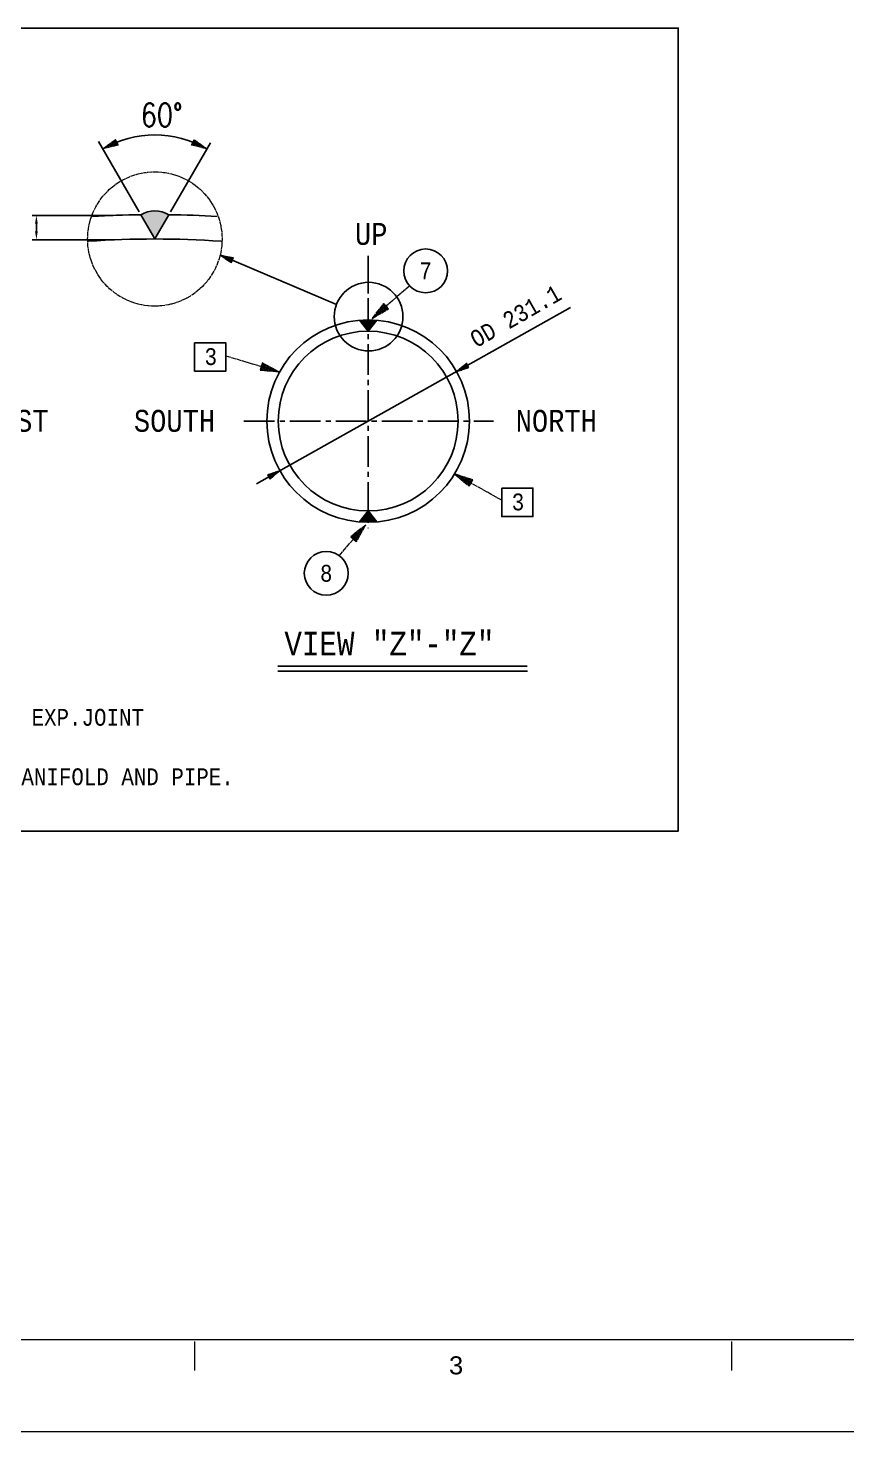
# Model space of a CAD drawing. Header units: inches. Extents: x 2106 to 2947, y -14 to 580.
# Drawn here: x 2595.8 to 2756.2, y -13.8 to 261.3 of the extents above; entities that cross this region are included whole.
import ezdxf
from ezdxf.enums import TextEntityAlignment as Align

# ---------------------------------------------------------------- set-up
doc = ezdxf.new("R2010")
doc.units = ezdxf.units.IN
doc.header["$MEASUREMENT"] = 0
for name, pattern in [('CENTER2', [1.125, 0.75, -0.125, 0.125, -0.125]), ('PHANTOM', [2.5, 1.25, -0.25, 0.25, -0.25, 0.25, -0.25]), ('Solid', [1, 1, 0])]:
    doc.linetypes.add(name, pattern=pattern)
for name, color, linetype in [('1', 7, 'Continuous'), ('2', 2, 'Continuous'), ('3', 7, 'Continuous'), ('6', 6, 'PHANTOM'), ('BG 0 -1', 7, 'Continuous'), ('DIM-LINES', 7, 'Continuous'), ('ISO-TEXT', 7, 'Continuous')]:
    doc.layers.add(name, color=color, linetype=linetype)
for name, color, linetype, lineweight in [('cloudMark', 1, 'Solid', 13), ('message', 2, 'Solid', 13), ('weldDimension', 2, 'Solid', 13), ('weldLabel', 2, 'Solid', 13)]:
    doc.layers.add(name, color=color, linetype=linetype, lineweight=lineweight)
doc.styles.add('Arial', font='arial.ttf')
doc.styles.add('fixedText', font='MONOTXT8.shx', dxfattribs={"width": 0.85})
doc.styles.add('MONOTXT', font='MONOTXT.shx', dxfattribs={"width": 0.8})
doc.styles.add('ROMAN S', font='romans.shx', dxfattribs={"width": 0.8, "bigfont": 'whgtxt.shx'})

msp = doc.modelspace()

# ---------------------------------------------------------------- hatches: boundary and pattern name
at = {"layer": '2'}
h = msp.add_hatch(color=1, dxfattribs=at)
h.dxf.hatch_style = 1
h.paths.add_polyline_path([(2617.91, 224.69), (2620.65, 219.93), (2623.4, 224.69, 0.267949)])
h = msp.add_hatch(color=1, dxfattribs=at)
h.dxf.hatch_style = 1
h.paths.add_polyline_path([(2662.42, 204.09, 0.021205), (2660.74, 204.02), (2662.42, 201.86)])
h = msp.add_hatch(color=1, dxfattribs=at)
h.dxf.hatch_style = 1
h.paths.add_polyline_path([(2664.1, 204.02, 0.021205), (2662.42, 204.09), (2662.42, 201.86)])
h = msp.add_hatch(color=1, dxfattribs=at)
h.dxf.hatch_style = 1
h.paths.add_polyline_path([(2662.42, 166.64), (2660.74, 164.49, 0.021205), (2662.42, 164.42)])
h = msp.add_hatch(color=1, dxfattribs=at)
h.dxf.hatch_style = 1
h.paths.add_polyline_path([(2662.42, 166.64), (2662.42, 164.42, 0.021205), (2664.1, 164.49)])

# ---------------------------------------------------------------- linework, layer by layer
at = {"layer": '1', "color": 1, "linetype": 'CENTER2', "ltscale": 8}
msp.add_line((2662.42, 208.31), (2662.42, 163.25), dxfattribs=at)
at = {"layer": '2', "color": 2}
for p, q in [((2662.42, 209.23), (2662.42, 216.65)), ((2644.73, 136.19), (2693.54, 136.19)), ((2644.73, 135.26), (2693.63, 135.26))]:
    msp.add_line(p, q, dxfattribs=at)
at = {"layer": '2', "color": 4}
msp.add_line((2702.02, 206.53), (2640.55, 171.95), dxfattribs=at)
at = {"layer": '2', "color": 1}
for p, q in [((2662.42, 201.86), (2660.74, 204.02)), ((2662.42, 201.86), (2664.1, 204.02)), ((2662.42, 166.64), (2660.74, 164.49)), ((2662.42, 166.64), (2664.1, 164.49))]:
    msp.add_line(p, q, dxfattribs=at)
at = {"layer": '2', "color": 1, "linetype": 'CENTER2', "ltscale": 8}
msp.add_line((2638.1, 184.25), (2686.99, 184.25), dxfattribs=at)
at = {"layer": '2', "color": 2}
msp.add_lwpolyline([(2375.83, 261.26), (2723.13, 261.26), (2723.13, 103.92), (2375.83, 103.92)], close=True, dxfattribs=at)
at = {"layer": '2', "color": 4}
for points in [[(2628.42, 199.61), (2634.52, 199.61), (2634.52, 194.01), (2628.42, 194.01)], [(2688.58, 171.13), (2694.68, 171.13), (2694.68, 165.53), (2688.58, 165.53)]]:
    msp.add_lwpolyline(points, close=True, dxfattribs=at)
for centre in [(2673.67, 213.68), (2654.21, 154.42)]:
    msp.add_circle(centre, 4.29, dxfattribs=at)
at = {"layer": '2', "color": 6}
msp.add_circle((2662.51, 204.71), 6.73, dxfattribs=at)
at = {"layer": '2', "color": 2}
for radius in [19.84, 17.61]:
    msp.add_circle((2662.42, 184.25), radius, dxfattribs=at)
at = {"layer": '2', "color": 4}
msp.add_arc((2620.65, 219.93), 20.39, 60, 120, dxfattribs=at)
at = {"layer": '3', "color": 2}
for p, q in [((2617.58, 225.26), (2609.63, 239.02)), ((2623.73, 225.26), (2631.52, 238.75))]:
    msp.add_line(p, q, dxfattribs=at)
at = {"layer": '3', "color": 4}
for p, q in [((2612.51, 224.56), (2596.6, 224.56)), ((2597.46, 222.92), (2597.46, 221.43)), ((2612.75, 219.79), (2596.6, 219.79))]:
    msp.add_line(p, q, dxfattribs=at)
for points in [[(2597.18, 222.92), (2597.73, 222.92), (2597.46, 224.56)], [(2597.18, 221.43), (2597.73, 221.43), (2597.46, 219.79)]]:
    msp.add_solid(points, dxfattribs=at)
at = {"layer": '6', "color": 0, "linetype": 'ByBlock', "ltscale": 0.075}
for q in [(2617.91, 224.69), (2623.4, 224.69)]:
    msp.add_line((2620.65, 219.93), q, dxfattribs=at)
at = {"layer": '6', "color": 2, "linetype": 'ByBlock', "ltscale": 0.075}
for radius, start, end in [(191.94, 90.8206, 93.6505), (191.94, 86.3495, 89.1794), (187.16, 86.0237, 93.9763)]:
    msp.add_arc((2620.65, 32.77), radius, start, end, dxfattribs=at)
at = {"layer": '6', "color": 0, "linetype": 'ByBlock', "ltscale": 0.075}
msp.add_arc((2620.65, 219.93), 5.5, 60, 120, dxfattribs=at)
at = {"layer": 'BG 0 -1', "color": 7, "linetype": 'Continuous', "lineweight": 9}
for p, q in [((2131.35, 4.28), (2922.17, 4.28)), ((2628.44, 3.86), (2628.44, -1.8)), ((2733.56, 3.86), (2733.56, -1.8)), ((2947.24, -13.83), (2106.24, -13.83))]:
    msp.add_line(p, q, dxfattribs=at)
at = {"layer": 'cloudMark', "color": 6}
msp.add_circle((2620.65, 219.93), 13.16, dxfattribs=at)
at = {"layer": 'DIM-LINES', "color": 4}
msp.add_line((2656.23, 207.12), (2633.53, 216.73), dxfattribs=at)
at = {"layer": 'message', "color": 4, "flags": 128}
for points in [[(2610.46, 237.58), (2612.94, 239.43), (2613.46, 238.33), (2610.46, 237.58), (2611.01, 237.84), (2613, 239.32), (2613.41, 238.44), (2611.01, 237.84), (2611.56, 238.1), (2613.05, 239.21), (2613.36, 238.55), (2611.56, 238.1), (2612.11, 238.36), (2613.1, 239.1), (2613.31, 238.66), (2612.11, 238.36), (2612.66, 238.62), (2613.15, 238.99), (2613.26, 238.77), (2612.66, 238.62)], [(2630.85, 237.58), (2627.84, 238.33), (2628.36, 239.43), (2630.85, 237.58), (2630.3, 237.84), (2627.9, 238.44), (2628.31, 239.32), (2630.3, 237.84), (2629.75, 238.1), (2627.95, 238.55), (2628.26, 239.21), (2629.75, 238.1), (2629.2, 238.36), (2628, 238.66), (2628.21, 239.1), (2629.2, 238.36), (2628.65, 238.62), (2628.05, 238.77), (2628.16, 238.99), (2628.65, 238.62)]]:
    msp.add_lwpolyline(points, dxfattribs=at)
at = {"layer": 'weldDimension', "color": 4, "flags": 128}
for points in [[(2633.53, 216.73), (2635.63, 215.3), (2636.02, 216.22), (2633.53, 216.73), (2633.99, 216.54), (2635.67, 215.39), (2635.98, 216.13), (2633.99, 216.54), (2634.45, 216.34), (2635.71, 215.48), (2635.94, 216.04), (2634.45, 216.34), (2634.91, 216.15), (2635.75, 215.58), (2635.9, 215.94), (2634.91, 216.15), (2635.37, 215.95), (2635.79, 215.67), (2635.86, 215.85), (2635.37, 215.95)], [(2679.73, 193.94), (2682.15, 194.73), (2681.66, 195.59), (2679.73, 193.94), (2680.17, 194.18), (2682.1, 194.81), (2681.71, 195.51), (2680.17, 194.18), (2680.6, 194.43), (2682.05, 194.9), (2681.76, 195.42), (2680.6, 194.43), (2681.04, 194.67), (2682, 194.99), (2681.81, 195.33), (2681.04, 194.67), (2681.47, 194.92), (2681.95, 195.07), (2681.86, 195.25), (2681.47, 194.92)], [(2645.13, 174.53), (2642.72, 173.74), (2643.21, 172.87), (2645.13, 174.53), (2644.7, 174.28), (2642.77, 173.65), (2643.16, 172.96), (2644.7, 174.28), (2644.26, 174.04), (2642.82, 173.57), (2643.11, 173.04), (2644.26, 174.04), (2643.83, 173.79), (2642.86, 173.48), (2643.06, 173.13), (2643.83, 173.79), (2643.4, 173.55), (2642.91, 173.39), (2643.01, 173.22), (2643.4, 173.55)]]:
    msp.add_lwpolyline(points, dxfattribs=at)
at = {"layer": 'weldLabel', "color": 4, "flags": 128}
for points in [[(2670.55, 210.74), (2663.19, 204.38)], [(2663.19, 204.38), (2666.4, 206.22), (2665.45, 207.31), (2663.19, 204.38), (2663.74, 204.86), (2666.31, 206.33), (2665.55, 207.2), (2663.74, 204.86), (2664.29, 205.33), (2666.21, 206.44), (2665.64, 207.09), (2664.29, 205.33), (2664.83, 205.81), (2666.12, 206.55), (2665.74, 206.98), (2664.83, 205.81), (2665.38, 206.29), (2666.02, 206.66), (2665.83, 206.87), (2665.38, 206.29)], [(2634.52, 197.05), (2644.96, 193.9)], [(2644.96, 193.9), (2641.69, 195.63), (2641.28, 194.23), (2644.96, 193.9), (2644.27, 194.1), (2641.65, 195.49), (2641.32, 194.37), (2644.27, 194.1), (2643.57, 194.31), (2641.61, 195.35), (2641.36, 194.51), (2643.57, 194.31), (2642.87, 194.52), (2641.57, 195.21), (2641.4, 194.65), (2642.87, 194.52), (2642.18, 194.72), (2641.52, 195.07), (2641.44, 194.79), (2642.18, 194.72)], [(2688.58, 168.73), (2679.39, 173.86)], [(2679.39, 173.86), (2682.21, 171.47), (2682.91, 172.74), (2679.39, 173.86), (2680.02, 173.51), (2682.28, 171.6), (2682.84, 172.62), (2680.02, 173.51), (2680.66, 173.16), (2682.35, 171.73), (2682.77, 172.49), (2680.66, 173.16), (2681.29, 172.81), (2682.42, 171.85), (2682.7, 172.36), (2681.29, 172.81), (2681.93, 172.46), (2682.49, 171.98), (2682.63, 172.24), (2681.93, 172.46)], [(2656.76, 157.87), (2661.94, 163.88)], [(2661.94, 163.88), (2659.03, 161.59), (2660.13, 160.65), (2661.94, 163.88), (2661.47, 163.32), (2659.14, 161.49), (2660.02, 160.74), (2661.47, 163.32), (2661, 162.77), (2659.25, 161.4), (2659.91, 160.83), (2661, 162.77), (2660.52, 162.22), (2659.36, 161.31), (2659.8, 160.93), (2660.52, 162.22), (2660.05, 161.67), (2659.47, 161.21), (2659.69, 161.02), (2660.05, 161.67)]]:
    msp.add_lwpolyline(points, dxfattribs=at)

# ---------------------------------------------------------------- texts
at = {"layer": '2', "style": 'fixedText', "width": 0.85}
for s, p in [('7', (2673.67, 213.68)), ('8', (2654.21, 154.42))]:
    msp.add_text(s, height=3.3, dxfattribs=at).set_placement(p, align=Align.MIDDLE_CENTER)
at = {"layer": '3', "color": 2, "insert": (2621.99, 244.23), "char_height": 4.59, "attachment_point": 5, "style": 'ROMAN S'}
msp.add_mtext('\\A1;60°', dxfattribs=at)
at = {"layer": 'BG 0 -1', "color": 7, "style": 'Arial', "width": 1.008516}
msp.add_text('3', height=3.54, dxfattribs=at).set_placement((2679.64, -0.78), align=Align.MIDDLE)
at = {"layer": 'ISO-TEXT', "color": 2, "style": 'MONOTXT', "width": 0.8566}
for s, height, p in [('UP', 4.29, (2659.84, 218.78)), ('3', 3.3, (2630.38, 195.23)), ('EAST', 4.29, (2587.12, 182.15)), ('SOUTH', 4.29, (2616.55, 182.15)), ('NORTH', 4.29, (2691.31, 182.15)), ('3', 3.3, (2690.54, 166.75)), ('VIEW "Z"-"Z"', 4.62, (2646.03, 138.34)), ('IT SHALL BE INSERTED EXP.JOINT ', 3.3, (2545.13, 124.55)), ('BETWEEN HP SH2 O/L MANIFOLD AND PIPE.', 3.3, (2545.59, 112.9))]:
    msp.add_text(s, height=height, dxfattribs=at).set_placement(p)
msp.add_text('OD 231.1', height=3.3, rotation=29.7588, dxfattribs=at).set_placement((2683.62, 198.53))

doc.saveas('drawing.dxf')
